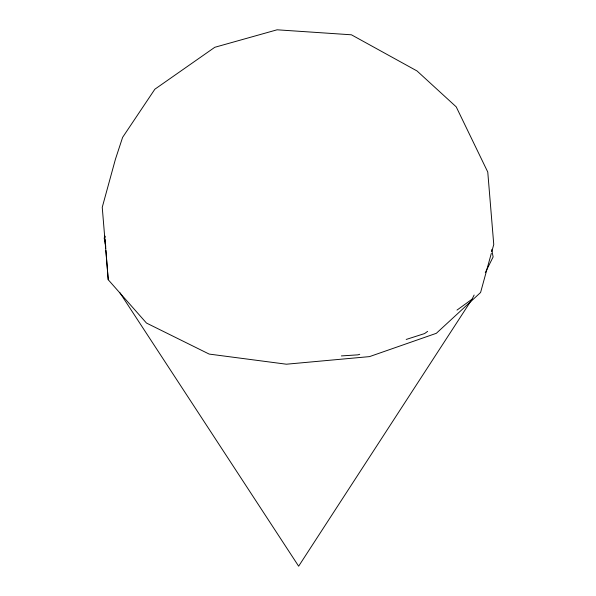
<?xml version="1.0" encoding="UTF-8"?>
<svg xmlns="http://www.w3.org/2000/svg" width="596" height="596" viewBox="0 0 596 596"><rect width="100%" height="100%" fill="white"/><g stroke="black" fill="none" stroke-linecap="round" stroke-linejoin="round"><path stroke-width="0.89" d="M491.313 253.375L480.585 292.494L436.339 333.306L369.535 356.609L286.385 364.208L209.181 354.084L146.46 323.047L108.234 279.74L102.244 207.296L115.415 159.288L122.612 137.363L154.856 89.214L214.791 47.293L277.103 29.8L351.424 34.799L417.029 70.961L456.216 106.855L487.766 172.043L493.756 244.487L491.804 251.601M104.993 236.418L104.166 238.072L105.768 246.267M119.848 292.666L298.641 566.2L472.069 299.177L474.133 295.035M485.278 272.67L493.123 256.928L491.693 249.65M427.623 331.376L424.613 333.559L406.204 339.444M457.005 310.091L472.069 299.177M359.731 354.285L357.98 354.844L341.366 355.924M104.762 235.77L104.911 237.603M105.052 239.436L105.201 241.261M105.343 243.094L105.775 248.592M105.924 250.424L108.234 279.74"/></g></svg>
